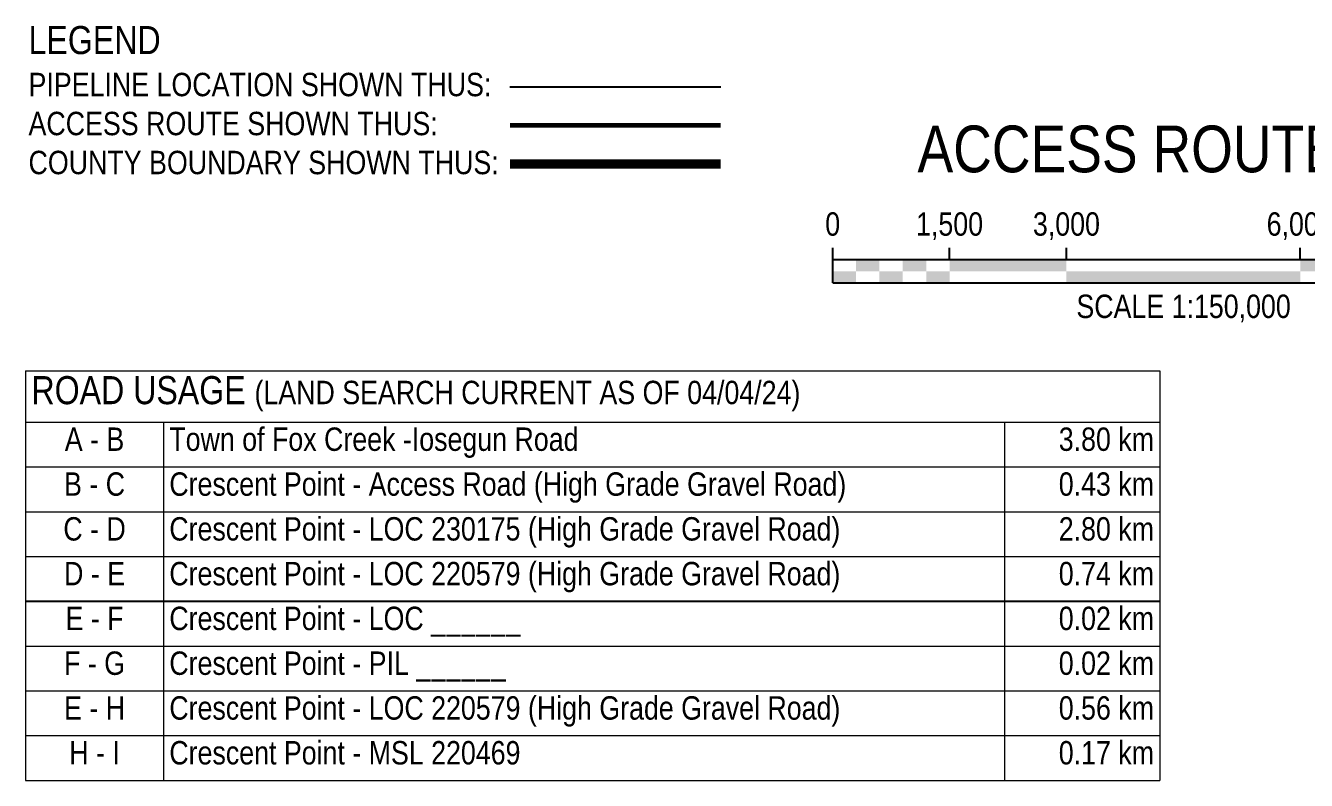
# Model space of a CAD drawing. Extents: x 513823 to 521440, y 6029490 to 6033352.
# Drawn here: x 518573 to 519120, y 6029541 to 6029863 of the extents above; entities that cross this region are included whole.
import ezdxf
from ezdxf.enums import TextEntityAlignment as Align

# ---------------------------------------------------------------- set-up
doc = ezdxf.new("R2010")
doc.units = 0
doc.header["$LTSCALE"] = 5
doc.linetypes.add('BORDER2', pattern=[22.225, 6.35, -3.175, 6.35, -3.175, 0, -3.175])
doc.layers.get('Defpoints').update_dxf_attribs({"color": 9})
doc.layers.add('AS-COUNTY', color=7, linetype='BORDER2', lineweight=60, true_color=0xcc33ff)
for name, color, linetype in [('CG-NOTES', 7, 'Continuous'), ('DETAIL-T', 7, 'Continuous'), ('P-PROPOSED', 10, 'Continuous')]:
    doc.layers.add(name, color=color, linetype=linetype)
doc.styles.add('0', font='ARIALN.TTF')
doc.styles.add('80', font='ARIALN.TTF', dxfattribs={"height": 10})
doc.styles.add('80CG', font='ARIALN.TTF', dxfattribs={"height": 10})
doc.styles.add('BOLD', font='ARIALNB.TTF')

# ---------------------------------------------------------------- blocks, each defined once
blk = doc.blocks.new('*T411')
at = {"layer": 'Defpoints', "color": 8, "linetype": 'ByBlock', "lineweight": 0, "transparency": 16777216}
for p, q in [((0, 0), (484.75, 0)), ((0, 0), (0, -175.07)), ((484.75, 0), (484.75, -175.07)), ((0, -21.95), (484.75, -21.95)), ((58.92, -21.95), (58.92, -175.07)), ((418.31, -21.95), (418.31, -175.07)), ((0, -41.13), (484.75, -41.13)), ((0, -60.27), (484.75, -60.27)), ((0, -79.4), (484.75, -79.4)), ((0, -98.54), (484.75, -98.54)), ((0, -117.67), (484.75, -117.67)), ((0, -136.8), (484.75, -136.8)), ((0, -155.94), (484.75, -155.94)), ((0, -175.07), (484.75, -175.07))]:
    blk.add_line(p, q, dxfattribs=at)
at = {"layer": 'CG-NOTES', "color": 154, "transparency": 16777216, "insert": (2.5, -2.33), "char_height": 11.98478, "width": 479.7535, "attachment_point": 1, "style": 'BOLD'}
blk.add_mtext('{\\fArial Narrow|b0|i0|c0|p34;\\C14;ROAD USAGE\\fArial Narrow|b1|i0|c0|p34;\\H0.99999x; \\fArial Narrow|b0|i0|c0|p34;\\H0.83333x;\\C256;(LAND SEARCH CURRENT AS OF 04/04/24)}', dxfattribs=at)
at = {"layer": 'CG-NOTES', "transparency": 16777216, "style": '0'}
for s, insert, char_height, width, attachment_point in [('A - B', (29.46, -24.28), 9.987, 53.9266, 2), ('Town of Fox Creek -Iosegun Road ', (61.42, -24.28), 9.9873, 354.4018, 1), ('3.80 km', (482.25, -24.28), 9.987, 61.4457, 3), ('B - C', (29.46, -43.46), 9.987, 53.9266, 2), ('Crescent Point - Access Road (High Grade Gravel Road)', (61.42, -43.46), 9.9873, 354.4018, 1), ('0.43 km', (482.25, -43.46), 9.987, 61.4457, 3), ('C - D', (29.46, -62.6), 9.987, 53.9266, 2), ('Crescent Point - LOC 230175 (High Grade Gravel Road)', (61.42, -62.6), 9.9873, 354.4018, 1), ('2.80 km', (482.25, -62.6), 9.987, 61.4457, 3), ('D - E', (29.46, -81.73), 9.987, 53.9266, 2), ('Crescent Point - LOC 220579 (High Grade Gravel Road)', (61.42, -81.73), 9.9873, 354.4018, 1), ('0.74 km', (482.25, -81.73), 9.987, 61.4457, 3), ('E - F', (29.46, -100.87), 9.987, 53.9266, 2), ('Crescent Point - LOC ______ ', (61.42, -100.86), 9.9873, 354.4018, 1), ('0.02 km', (482.25, -100.86), 9.987, 61.4457, 3), ('F - G', (29.46, -120), 9.987, 53.9266, 2), ('Crescent Point - PIL ______ ', (61.42, -120), 9.9873, 354.4018, 1), ('0.02 km', (482.25, -120), 9.987, 61.4457, 3), ('E - H', (29.46, -139.13), 9.987, 53.9266, 2), ('Crescent Point - LOC 220579 (High Grade Gravel Road)', (61.42, -139.13), 9.9873, 354.4018, 1), ('0.56 km', (482.25, -139.13), 9.987, 61.4457, 3), ('H - I', (29.46, -158.27), 9.987, 53.9266, 2), ('Crescent Point - MSL 220469', (61.42, -158.27), 9.9873, 354.4018, 1), ('0.17 km', (482.25, -158.27), 9.987, 61.4457, 3)]:
    blk.add_mtext(s, dxfattribs=dict(at, insert=insert, char_height=char_height, width=width, attachment_point=attachment_point))
blk = doc.blocks.new('*U410')
at = {"color": 0}
for p, q in [((-150, 0), (-150, 15)), ((-100, 10), (-100, 15)), ((-50, 10), (-50, 15)), ((50, 10), (50, 15)), ((150.24, 0), (150.24, 15)), ((-150, 10), (150.24, 10)), ((-150, 0), (150.24, 0))]:
    blk.add_line(p, q, dxfattribs=at)
for points in [[(-140, 10), (-130, 10), (-140, 5), (-130, 5)], [(-120, 10), (-110, 10), (-120, 5), (-110, 5)], [(-100, 10), (-50, 10), (-100, 5), (-50, 5)], [(50, 10), (150.24, 10), (50, 5), (150.24, 5)], [(-150, 5), (-140, 5), (-150, 0), (-140, 0)], [(-130, 5), (-120, 5), (-130, 0), (-120, 0)], [(-110, 5), (-100, 5), (-110, 0), (-100, 0)], [(-50, 5), (50, 5), (-50, 0), (50, 0)]]:
    blk.add_solid(points, dxfattribs=at)
at = {"color": 0, "style": '80'}
blk.add_text('metres', height=10, dxfattribs=at).set_placement((162.24, 20), align=Align.CENTER)
at = {"color": 0, "char_height": 10, "style": '80'}
for s, insert, attachment_point in [('0', (-150, 30.21), 2), ('1,500', (-100, 30.21), 2), ('3,000', (-50, 30.21), 2), ('6,000', (50, 30.21), 2), ('9,000', (136.7, 30.22), 3), ('SCALE 1:150,000', (0.12, -5), 2)]:
    blk.add_mtext(s, dxfattribs=dict(at, insert=insert, attachment_point=attachment_point))

msp = doc.modelspace()

# ---------------------------------------------------------------- linework, layer by layer
at = {"layer": 'AS-COUNTY', "ltscale": 0.5, "const_width": 3.998, "flags": 128}
msp.add_lwpolyline([(518779.836, 6029803.856), (518869.984, 6029803.856)], dxfattribs=at)
at = {"layer": 'Defpoints'}
msp.add_line((518572.871, 6029617.058), (519057.618, 6029617.058), dxfattribs=at)
at = {"layer": 'P-PROPOSED', "color": 240, "flags": 128}
msp.add_lwpolyline([(518779.836, 6029836.934), (518869.984, 6029836.934)], dxfattribs=at)
at = {"layer": 'P-PROPOSED', "color": 90, "const_width": 1.999, "flags": 128}
msp.add_lwpolyline([(518779.836, 6029820.395), (518869.984, 6029820.395)], dxfattribs=at)

# ---------------------------------------------------------------- block references
msp.add_blockref('*T411', (518572.871, 6029715.593))
at = {"layer": 'DETAIL-T', "xscale": 0.9989654277144627, "yscale": 0.9989654277144627, "zscale": 0.9989654277144627}
msp.add_blockref('*U410', (519067.644, 6029753.082), dxfattribs=at)

# ---------------------------------------------------------------- texts
at = {"layer": 'CG-NOTES', "insert": (518574.116, 6029862.861), "char_height": 9.9948, "width": 456.98424, "attachment_point": 1, "style": '80'}
msp.add_mtext('{\\H1.2x;\\C14;LEGEND\\H0.83333x;\\C256;\\PPIPELINE LOCATION SHOWN THUS:\\PACCESS ROUTE SHOWN THUS:\\P}COUNTY BOUNDARY SHOWN THUS:', dxfattribs=at)
at = {"layer": 'DETAIL-T', "color": 3, "insert": (518905.434, 6029820.336), "char_height": 19.97931, "width": 332.71421, "attachment_point": 1, "style": '80CG'}
msp.add_mtext('\\pi48.60729;ACCESS ROUTE MAP', dxfattribs=at)

doc.saveas('drawing.dxf')
